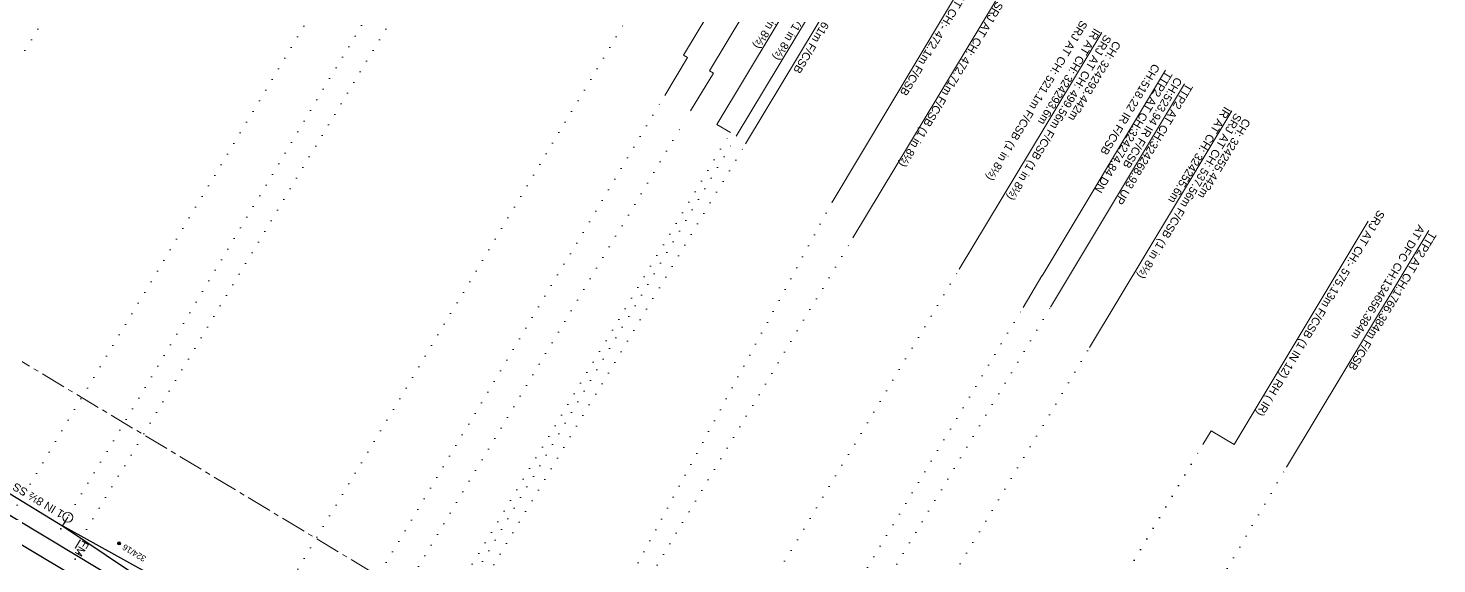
# Model space of a CAD drawing. Header units: metres. Extents: x 560405 to 1249476, y 3385111 to 6787087.
# Drawn here: x 624607.2 to 624959.2, y 3393510.9 to 3393644.8 of the extents above; entities that cross this region are included whole.
import ezdxf

# ---------------------------------------------------------------- set-up
doc = ezdxf.new("R2010")
doc.units = ezdxf.units.M
doc.header["$MEASUREMENT"] = 0
doc.header["$PDSIZE"] = 0.05
doc.linetypes.add('ACAD_ISO07W100', pattern=[3, 0, -3])
doc.linetypes.add('CENTER', pattern=[2, 1.25, -0.25, 0.25, -0.25])
for name, color, linetype, lineweight in [('CANAL TOP', 5, 'Continuous', 0), ('DOTED LINE', 7, 'ACAD_ISO07W100', 18), ('Exg track', 7, 'Continuous', 0), ('Existing IR Track', 143, 'Continuous', 0), ('Existing Railway Boundary', 7, 'CENTER', 0), ("MANDI GOBINDGARH STN. SRJ's", 251, 'Continuous', 0), ('OHE MAST', 7, 'Continuous', 0), ('OHE MAST TEXT', 7, 'Continuous', 0), ('Proposed TPTC Chainages', 10, 'Continuous', 0), ('STEEL', 5, 'Continuous', 25)]:
    doc.layers.add(name, color=color, linetype=linetype, lineweight=lineweight)
for name, color, linetype in [('cut conn grades dn', 192, 'Continuous'), ('OP-3 CH UP', 7, 'Continuous'), ('Point Code', 7, 'Continuous')]:
    doc.layers.add(name, color=color, linetype=linetype)
doc.styles.add('ARIAL', font='arial.ttf')
doc.styles.add('Style-Arial', font='arial.ttf')

# ---------------------------------------------------------------- blocks, each defined once
blk = doc.blocks.new('OHE MAST')
h = blk.add_hatch(color=256)
edge = h.paths.add_edge_path()
edge.add_arc((0, 0), 0.412, 0, 360)
at = {"lineweight": 13, "const_width": 0.008, "flags": 128}
for points in [[(1.2, 2.8), (1.2, 1.6), (-1.2, 1.6), (-1.2, 2.8)], [(0, 1.6), (0, 0)]]:
    blk.add_lwpolyline(points, dxfattribs=at)
blk.add_circle((0, 0), 0.412)
blk = doc.blocks.new('IR YARD GVG SURVEY DATA')
for p in [(285.2, -185.82), (284.29, -187.32), (288.77, -193.39), (287.87, -194.9)]:
    blk.add_point(p)
at = {"layer": 'Point Code'}
for points in [[(467.65, -301.87), (427.12, -277.44), (418.41, -272.18), (410.1, -267.22), (403.52, -263.26), (394.7, -258), (386, -252.8), (377.3, -247.58), (364.86, -240.17), (361.79, -238.34), (355.02, -234.28), (346.13, -228.94), (338.4, -224.28), (327.59, -217.8), (288.33, -194.13), (232.37, -160.46), (-42.46, 4.86), (-275.04, 144.91), (-381.88, 209.26), (-440.27, 244.53), (-468.83, 261.68)], [(469.6, -308.6), (418, -277.63), (393.53, -262.93), (385.06, -257.83), (376.3, -252.58), (367.55, -247.34), (358.82, -242.09), (349.73, -236.62), (341.11, -231.44), (332.66, -226.35), (324.18, -221.27), (315.47, -216.04), (291.61, -201.74), (286.52, -198.6), (229.7, -164.58), (-44.93, 0.81), (-277.57, 140.84), (-386.46, 206.48), (-446.06, 242.28), (-475.45, 259.7)], [(-359.34, 201.26), (-273.17, 149.3), (-39.86, 8.86), (234.7, -156.37), (263.02, -173.37), (284.74, -186.58)], [(284.74, -186.58), (361.86, -238.37)]]:
    blk.add_lwpolyline(points, dxfattribs=at)

msp = doc.modelspace()

# ---------------------------------------------------------------- linework, layer by layer
at = {"layer": 'CANAL TOP', "linetype": 'ACAD_ISO07W100', "lineweight": 18}
for p, q in [((624655.4914, 3393477.6467), (624757.0048, 3393647.3884)), ((624679.1716, 3393481.905), (624766.2456, 3393627.9465)), ((624680.8633, 3393470.3251), (624770.54, 3393620.4483)), ((624692.152, 3393463.5377), (624784.141, 3393617.7994)), ((624808.055, 3393601.2709), (624719.444, 3393436.5556))]:
    msp.add_line(p, q, dxfattribs=at)
at = {"layer": 'CANAL TOP', "linetype": 'ACAD_ISO07W100', "lineweight": 30}
msp.add_line((624805.921, 3393381.1982), (624900.704, 3393540.6971), dxfattribs=at)
at = {"layer": 'cut conn grades dn', "color": 190, "linetype": 'Continuous', "lineweight": 0}
msp.add_line((624860.5046, 3393582.8315), (624855.7713, 3393574.9357), dxfattribs=at)
at = {"layer": 'cut conn grades dn', "color": 190, "linetype": 'Continuous', "lineweight": 0, "flags": 128}
for points in [[(624839.8338, 3393584.5162), (624875.4273, 3393643.6881)], [(624891.327, 3393634.2478), (624860.5135, 3393582.8463)], [(624896.1267, 3393630.8612), (624862.646, 3393575.0107)]]:
    msp.add_lwpolyline(points, dxfattribs=at)
at = {"layer": 'DOTED LINE', "linetype": 'ACAD_ISO07W100', "lineweight": 18}
for p, q in [((624560.2822, 3393562.0572), (624643.5555, 3393701.3269)), ((624598.1295, 3393514.8837), (624692.5019, 3393672.604)), ((624617.3838, 3393523.0325), (624702.3036, 3393665.2544)), ((624620.1943, 3393516.8025), (624707.0954, 3393662.1492)), ((624694.3194, 3393470.8728), (624782.692, 3393618.6708)), ((624702.868, 3393476.099), (624786.4404, 3393615.8689))]:
    msp.add_line(p, q, dxfattribs=at)
at = {"layer": 'DOTED LINE', "color": 3, "linetype": 'ACAD_ISO07W100', "lineweight": 18}
for p, q in [((624724.5989, 3393444.0493), (624813.2695, 3393592.3525)), ((624784.405, 3393417.7816), (624874.1547, 3393567.8827))]:
    msp.add_line(p, q, dxfattribs=at)
at = {"layer": 'DOTED LINE', "color": 190, "linetype": 'ACAD_ISO07W100', "lineweight": 18}
for p, q in [((624750.0841, 3393434.4151), (624839.8338, 3393584.5162)), ((624766.0216, 3393424.8346), (624855.7713, 3393574.9357)), ((624768.5217, 3393417.678), (624862.646, 3393575.0107))]:
    msp.add_line(p, q, dxfattribs=at)
at = {"layer": 'DOTED LINE', "color": 1, "linetype": 'ACAD_ISO07W100', "lineweight": 18}
msp.add_line((624825.6341, 3393370.4689), (624921.5662, 3393535.0499), dxfattribs=at)
at = {"layer": 'Exg track', "lineweight": 13}
msp.add_line((624615.8123, 3393520.4068), (624617.1186, 3393522.5315), dxfattribs=at)
at = {"layer": 'Exg track', "color": 7, "const_width": 0.3, "flags": 128}
msp.add_lwpolyline([(624620.1943, 3393516.8025), (624618.9373, 3393514.7175)], dxfattribs=at)
at = {"layer": 'Exg track', "lineweight": 13}
msp.add_circle((624617.1186, 3393522.5315), 1.2487, dxfattribs=at)
at = {"layer": 'Existing IR Track', "color": 0, "lineweight": 25, "flags": 128}
msp.add_lwpolyline([(624681.4193, 3393486.0796), (624655.5336, 3393499.0682), (624642.7426, 3393505.4505), (624638.8003, 3393507.6234), (624615.8123, 3393520.4068)], dxfattribs=at)
at = {"layer": 'Existing Railway Boundary', "color": 36, "lineweight": 20, "ltscale": 5, "flags": 128}
msp.add_lwpolyline([(624924.3694, 3393369.1236), (624757.1408, 3393470.3218), (624580.9681, 3393576.3235), (624588.5446, 3393588.8795), (624585.0406, 3393590.9939), (624568.0816, 3393601.2287), (624556.6055, 3393608.1185), (624545.2314, 3393614.9473), (624532.9273, 3393622.3676), (624520.6168, 3393629.7917), (624509.9792, 3393636.232), (624499.3008, 3393642.6969), (624491.2403, 3393647.5696), (624483.1601, 3393652.454), (624472.5088, 3393658.8611), (624461.9678, 3393665.2022), (624452.0781, 3393671.185), (624442.0903, 3393677.2271), (624431.7665, 3393683.4489), (624424.2758, 3393687.9025), (624411.1713, 3393673.2673)], dxfattribs=at)
at = {"layer": "MANDI GOBINDGARH STN. SRJ's", "color": 0, "lineweight": 0, "flags": 128}
for points in [[(624766.2456, 3393627.9465), (624771.9377, 3393637.4024), (624770.956, 3393637.9929), (624800.8511, 3393687.6915)], [(624772.7071, 3393624.083), (624778.3991, 3393633.5389), (624777.4175, 3393634.1294), (624807.3126, 3393683.828)], [(624786.4404, 3393615.8689), (624822.0273, 3393675.0297)]]:
    msp.add_lwpolyline(points, dxfattribs=at)
at = {"layer": "MANDI GOBINDGARH STN. SRJ's", "color": 3, "lineweight": 0, "flags": 128}
for points in [[(624813.2695, 3393592.3525), (624848.859, 3393651.5178)], [(624872.3843, 3393564.9218), (624907.9778, 3393624.0937)]]:
    msp.add_lwpolyline(points, dxfattribs=at)
at = {"layer": 'OP-3 CH UP', "color": 40, "lineweight": 9, "true_color": 0xf8d731}
for radius in [8763.3902, 8182.5236, 7294.1209]:
    msp.add_circle((624059.7714, 3393874.4188), radius, dxfattribs=at)
at = {"layer": 'Proposed TPTC Chainages', "color": 1, "lineweight": 0, "flags": 128}
msp.add_lwpolyline([(624957.182, 3393594.2168), (624921.5662, 3393535.0499)], dxfattribs=at)
at = {"layer": 'STEEL', "lineweight": 0}
msp.add_line((624902.7578, 3393544.1232), (624900.704, 3393540.6971), dxfattribs=at)
at = {"layer": 'STEEL', "color": 0, "lineweight": 0, "flags": 128}
for points in [[(624779.2489, 3393620.7245), (624814.8424, 3393679.8964)], [(624779.2489, 3393620.7245), (624782.692, 3393618.6708)]]:
    msp.add_lwpolyline(points, dxfattribs=at)
at = {"layer": 'STEEL', "lineweight": 0, "flags": 128}
for points in [[(624784.141, 3393617.7994), (624819.7345, 3393676.9713)], [(624843.7151, 3393660.8987), (624808.055, 3393601.2709)], [(624941.9681, 3393596.5477), (624908.4875, 3393540.6972)], [(624902.7578, 3393544.1232), (624908.4875, 3393540.6972)]]:
    msp.add_lwpolyline(points, dxfattribs=at)

# ---------------------------------------------------------------- block references
at = {"layer": 'OHE MAST', "color": 2, "rotation": 329.0208306544455}
msp.add_blockref('OHE MAST', (624629.9297, 3393516.017), dxfattribs=at)
at = {"layer": 'Point Code'}
msp.add_blockref('IR YARD GVG SURVEY DATA', (624331.075, 3393706.9861), dxfattribs=at)

# ---------------------------------------------------------------- texts
at = {"layer": 'cut conn grades dn', "color": 0, "linetype": 'Continuous', "lineweight": 0, "style": 'Style-Arial'}
msp.add_text('SRJ AT CH: 432.85m F/CSB (1 in 8½)', height=2, rotation=238.971941, dxfattribs=at).set_placement((624812.8923, 3393681.2029))
at = {"layer": 'cut conn grades dn', "color": 190, "linetype": 'Continuous', "lineweight": 0, "style": 'Style-Arial'}
for s, p in [('SRJ AT CH: 434.97m F/CSB (1 in 8½)', (624817.7844, 3393678.2778)), ('SRJ AT CH: 521.1m F/CSB (1 in 8½)', (624870.279, 3393646.9069)), ('IR AT CH: 324293.6m', (624873.5652, 3393644.9419)), ('SRJ AT CH: 499.56m F/CSB (1 in 8½)', (624876.2723, 3393643.3233)), ('CH: 324293.442m', (624878.6201, 3393641.7879))]:
    msp.add_text(s, height=2, rotation=238.971941, dxfattribs=at).set_placement(p)
at = {"layer": 'cut conn grades dn', "color": 190, "linetype": 'Continuous', "lineweight": 0, "char_height": 2, "attachment_point": 4, "rotation": 239, "line_spacing_factor": 0.6, "style": 'ARIAL'}
for s, insert in [('\\pxsm1;TTP2 AT CH:{\\fArial|b0|i0|c0|p39;324274.84 DN}', (624892.3151, 3393633.6955)), ('\\pxsm1;CH:{\\fArial|b0|i0|c0|p39;518.22 IR F/CSB}', (624889.184, 3393635.5677)), ('\\pxsm1;TTP2 AT CH:{\\fArial|b0|i0|c0|p39;324268.93} UP', (624897.4391, 3393630.624)), ('\\pxsm1;CH:{\\fArial|b0|i0|c0|p39;523.94 IR F/CSB}', (624894.7849, 3393632.2188))]:
    msp.add_mtext(s, dxfattribs=dict(at, insert=insert))
at = {"layer": 'Exg track', "style": 'ARIAL'}
msp.add_text('1 IN 8½ SS', height=2, rotation=149, dxfattribs=at).set_placement((624616.3719, 3393523.9204))
at = {"layer": 'Exg track', "color": 7, "style": 'ARIAL'}
msp.add_text('FM', height=2, rotation=239, dxfattribs=at).set_placement((624620.826, 3393516.9633))
at = {"layer": "MANDI GOBINDGARH STN. SRJ's", "color": 0, "lineweight": 9, "style": 'Style-Arial'}
msp.add_text('SAND HUMP AT CH: 437.61m F/CSB ', height=2, rotation=238.971941, dxfattribs=at).set_placement((624822.6824, 3393674.7811))
at = {"layer": "MANDI GOBINDGARH STN. SRJ's", "color": 3, "lineweight": 9, "style": 'Style-Arial'}
for s, p in [('SRJ AT CH: 472.71m F/CSB (1 in 8½)', (624849.2199, 3393651.6171)), ('SRJ AT CH: 537.56m F/CSB (1 in 8½)', (624908.8228, 3393623.7289)), ('IR AT CH: 324255.6m', (624906.1157, 3393625.3475)), ('CH: 324255.442m', (624911.0135, 3393622.419))]:
    msp.add_text(s, height=2, rotation=238.971941, dxfattribs=at).set_placement(p)
at = {"layer": 'OHE MAST TEXT', "style": 'ARIAL'}
msp.add_text('324/16', height=1.5, rotation=149, dxfattribs=at).set_placement((624636.8416, 3393512.6113))
at = {"layer": 'Proposed TPTC Chainages', "color": 1, "lineweight": 0, "insert": (624956.8536, 3393594.426), "char_height": 2, "attachment_point": 4, "rotation": 239, "line_spacing_factor": 0.6, "style": 'ARIAL'}
msp.add_mtext('\\pxsm1;TTP2 AT CH:1766.384m F/CSB\\PAT DFC CH:134656.384m', dxfattribs=at)
at = {"layer": 'STEEL', "lineweight": 0, "char_height": 2, "attachment_point": 4, "rotation": 239, "line_spacing_factor": 0.6, "style": 'ARIAL'}
for s, insert in [('\\pxsm1;TTP2 AT CH:- 472.1m F/CSB', (624844.6879, 3393659.669)), ('\\pxsm1;SRJ AT CH:- 575.13m F/CSB (1 IN 12) RH ( IR)', (624945.153, 3393599.1384))]:
    msp.add_mtext(s, dxfattribs=dict(at, insert=insert))

doc.saveas('drawing.dxf')
